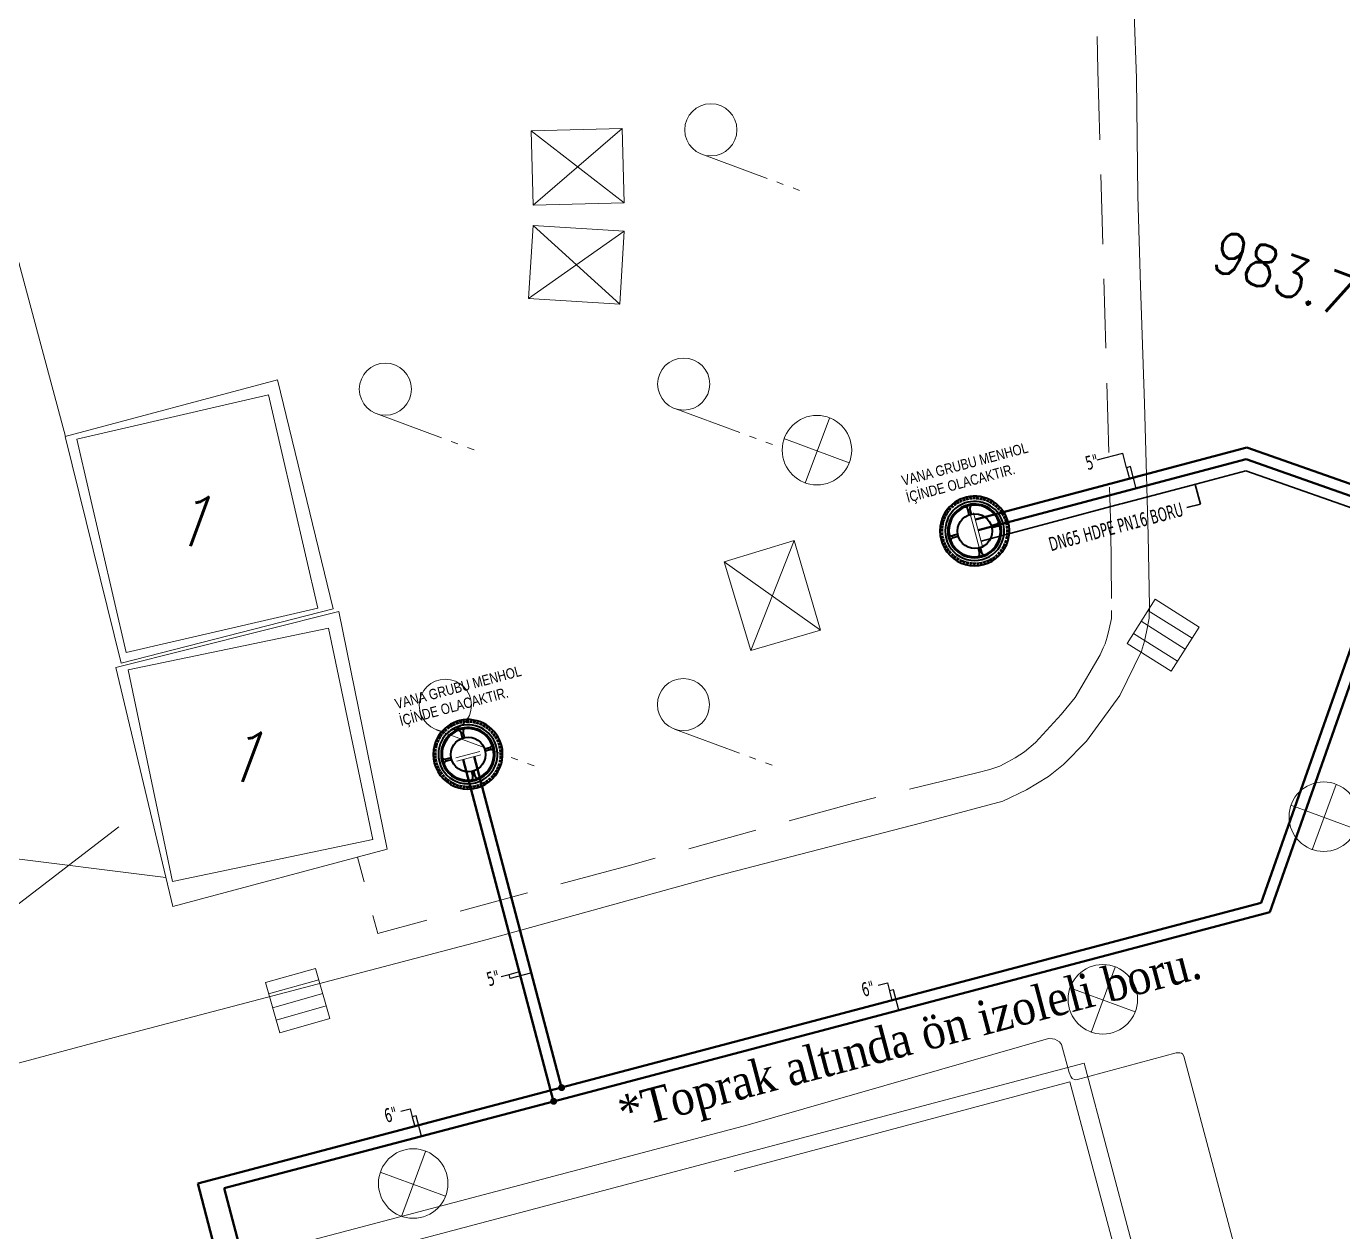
# Model space of a CAD drawing. Header units: centimetres. Extents: x 392964 to 515689, y 49661 to 58661.
# Drawn here: x 399528 to 401422, y 55048 to 56782 of the extents above; entities that cross this region are included whole.
import ezdxf
from ezdxf.enums import TextEntityAlignment as Align
from ezdxf.xclip import XClip

# ---------------------------------------------------------------- set-up
doc = ezdxf.new("R2010")
doc.units = ezdxf.units.CM
doc.header["$XCLIPFRAME"] = 0
for name, pattern in [('10204', [3, 2, -1]), ('11019', [0]), ('11238', [0]), ('DGN Style 3', [38.252869, 27.323478, -10.929391]), ('MEDSISTEMBH_LINE', [1.5, 1.3, 0, -0.2])]:
    doc.linetypes.add(name, pattern=pattern)
doc.layers.get('0').update_dxf_attribs({"lineweight": 9})
for name, color, linetype, lineweight in [('---___EB_draft03_cihazlar', 8, 'Continuous', 9), ('-M-ISSO-FCU-IS-CAP', 3, 'Continuous', 25), ('-M-ISSO-FCU-SO-CAP', 4, 'Continuous', 25), ('0-KRCN-IST-BORU-SGT-DÖNÜŞ', 131, '0-SD_LINE', 40), ('0-KRCN-IST-BORU-SGT-GİDİŞ', 213, '0-SG_LINE', 40), ('0-KRCN-IST-YAZI', 81, 'Continuous', 30), ('0-KRCN-SHT-ROGAR', 151, 'Continuous', 35), ('0-KRCN-VAZİYET-030426', 8, 'Continuous', 9), ('0-MEK-IST-BORU-IST-DÖNÜŞ', 1, '0-ID_LINE', 40), ('0-MEK-IST-BORU-IST-GİDİŞ', 3, '0-IG_LINE', 40), ('_MDS_BORU_22.00X1.00_BASINÇLI HAVA', 5, 'Continuous', 30), ('B_KAPI', 8, '11238', 9), ('B_SUNDURMA', 8, 'Continuous', 9), ('B_SUNDURMA_TARAMA', 8, 'Continuous', 9), ('B_TICARI', 8, 'Continuous', 9), ('B_YAPI_ZEMIN', 8, 'DGN Style 3', 9), ('S_IZGARA', 8, 'Continuous', 9), ('S_ROGAR_KAPAGI', 8, 'Continuous', 9), ('S_TEK_AGAC', 8, 'Continuous', 9), ('SINIR_DUVAR_TEK', 8, '11019', 9), ('Y_KAT_ADEDI', 8, 'Continuous', 9), ('Y_YOL_KOTU', 8, 'Continuous', 9), ('YOL_KALDIRIM_KENARI_BORDURTASI', 8, '10204', 9), ('YOL_SOSE', 8, 'Continuous', 9)]:
    doc.layers.add(name, color=color, linetype=linetype, lineweight=lineweight)
doc.styles.add('BORU', font='tahoma.ttf', dxfattribs={"width": 0.5})
doc.styles.add('DERECE', font='tahoma.ttf', dxfattribs={"width": 0.8})
doc.styles.add('Style-STANDARD', font='STANDARD.shx')
doc.styles.add('TROMANT', font='arial.ttf', dxfattribs={"width": 0.8})
doc.styles.add('VRF CITY MULTI', font='tahoma.ttf', dxfattribs={"height": 15})
doc.styles.add('YAZI', font='times.ttf')
doc.linetypes.add('0-ID_LINE', pattern='A,100,-1.5,["ID",BORU,S=9,R=0,X=0,Y=-4.5],-15', length=116.5)
doc.linetypes.add('0-IG_LINE', pattern='A,100,-1.5,["IG",BORU,S=9,R=0,X=0,Y=-4.5],-15', length=116.5)
doc.linetypes.add('0-SD_LINE', pattern='A,100,-1.5,["SD",BORU,S=9,R=0,X=0,Y=-4.5],-17,7', length=125.5)
doc.linetypes.add('0-SG_LINE', pattern='A,100,-1.5,["SG",BORU,S=9,R=0,X=0,Y=-4.5],-17,7', length=125.5)

# ---------------------------------------------------------------- blocks, each defined once
blk = doc.blocks.new('11424')
at = {"layer": 'S_TEK_AGAC'}
for p, q in [((0, -0.75), (2, -0.75)), ((2.3, -0.75), (2.5, -0.75)), ((2.8, -0.75), (3, -0.75))]:
    blk.add_line(p, q, dxfattribs=at)
blk.add_circle((0, 0), 0.75, dxfattribs=at)
blk = doc.blocks.new('12027')
at = {"layer": 'S_ROGAR_KAPAGI'}
for p, q in [((0.02, -1.01), (0.02, 0.99)), ((-1, -0.02), (1, -0.02))]:
    blk.add_line(p, q, dxfattribs=at)
blk.add_circle((0.005, -0.002), 1, dxfattribs=at)
blk = doc.blocks.new('12038')
at = {"layer": 'S_IZGARA'}
for p, q in [((-0.495, -1), (-0.495, 1)), ((0, -1), (0, 1)), ((0.548, -1), (0.548, 1))]:
    blk.add_line(p, q, dxfattribs=at)
at = {"layer": 'S_IZGARA', "flags": 128}
blk.add_lwpolyline([(1, 1), (-1, 1), (-1, -1), (1, -1), (1, 1)], dxfattribs=at)
blk = doc.blocks.new('Akyurt_Tm33')
at = {"layer": 'B_KAPI', "elevation": 984.771, "flags": 128}
for points in [[(501848.323, 4439219.629), (501850.663, 4439223.353)], [(501852.44, 4439222.457), (501847.625, 4439221.323)]]:
    blk.add_lwpolyline(points, dxfattribs=at)
at = {"layer": 'B_SUNDURMA'}
for points in [[(501858.085, 4439245.232, 986.231), (501857.29, 4439247.222, 986.231), (501854.858, 4439246.25, 986.231), (501855.653, 4439244.26, 986.231)], [(501856.454, 4439241.7, 986.231), (501858.975, 4439242.456, 986.231), (501858.371, 4439244.47, 986.231), (501855.85, 4439243.714, 986.231)], [(501865.969, 4439234.413, 986.011), (501867.647, 4439235.664, 986.011), (501866.039, 4439237.812, 986.011), (501864.366, 4439236.546, 986.011)]]:
    blk.add_3dface(points, dxfattribs=at)
at = {"layer": 'B_SUNDURMA_TARAMA'}
for p, q in [((501857.29, 4439247.222, 986.231), (501855.653, 4439244.26, 986.231)), ((501858.085, 4439245.232, 986.231), (501854.858, 4439246.25, 986.231)), ((501856.454, 4439241.7, 986.231), (501858.371, 4439244.47, 986.231)), ((501858.975, 4439242.456, 986.231), (501855.85, 4439243.714, 986.231)), ((501865.969, 4439234.413, 986.011), (501866.039, 4439237.812, 986.011)), ((501867.647, 4439235.664, 986.011), (501864.366, 4439236.546, 986.011))]:
    blk.add_line(p, q, dxfattribs=at)
at = {"layer": 'B_TICARI'}
for points in [[(501849.103, 4439227.79, 987.451), (501854.282, 4439231.372, 987.411), (501850.491, 4439237.002, 987.411), (501845.328, 4439233.354, 987.411)], [(501848.999, 4439227.622, 986.811), (501854.454, 4439231.361, 986.811), (501858.136, 4439225.427, 987.291), (501852.915, 4439221.743, 987.291)], [(501859.67, 4439212.946, 996.771), (501879.08, 4439226.606, 996.771), (501891.318, 4439209.2, 996.771), (501871.916, 4439195.516, 996.771)]]:
    blk.add_3dface(points, dxfattribs=at)
at = {"layer": 'B_YAPI_ZEMIN'}
for points in [[(501849.13, 4439228.128, 984.471), (501853.861, 4439231.236, 984.471), (501850.397, 4439236.508, 984.471), (501845.666, 4439233.4, 984.471)], [(501852.66, 4439222.416, 984.471), (501857.65, 4439225.544, 984.471), (501854.348, 4439230.811, 984.471), (501849.358, 4439227.683, 984.471)], [(501878.88, 4439225.958, 984.451), (501890.652, 4439209.293, 984.451), (501871.989, 4439196.11, 984.451), (501860.217, 4439212.775, 984.451)]]:
    blk.add_3dface(points, dxfattribs=at)
at = {"layer": 'SINIR_DUVAR_TEK', "elevation": 986.451, "flags": 128}
blk.add_lwpolyline([(501840.063, 4439240.782), (501845.335, 4439233.358)], dxfattribs=at)
at = {"layer": 'YOL_KALDIRIM_KENARI_BORDURTASI', "elevation": 984.351, "flags": 128}
blk.add_lwpolyline([(501864.801, 4439227.382), (501858.72, 4439223.058), (501857.412, 4439224.917)], dxfattribs=at)
at = {"layer": 'YOL_KALDIRIM_KENARI_BORDURTASI'}
blk.add_polyline3d([(501865.892, 4439262.816, 983.871), (501869.55, 4439253.535, 984.031), (501874.472, 4439241.29, 984.071), (501875.309, 4439239.095, 984.111), (501875.382, 4439238.88, 984.111), (501875.422, 4439238.569, 984.111), (501875.453, 4439238.332, 984.111), (501875.464, 4439238.131, 984.111), (501875.454, 4439238.005, 984.111), (501875.438, 4439237.783, 984.111), (501875.189, 4439236.383, 984.111), (501874.982, 4439235.787, 984.111), (501874.567, 4439234.774, 984.151), (501874.364, 4439234.41, 984.151), (501874.177, 4439234.157, 984.191), (501874.014, 4439233.971, 984.191), (501873.845, 4439233.777, 984.191), (501873.606, 4439233.587, 984.191), (501873.291, 4439233.371, 984.191), (501870.327, 4439231.367, 984.191), (501864.801, 4439227.382, 984.351)], dxfattribs=at)
at = {"layer": 'YOL_SOSE'}
for points in [[(501843.192, 4439210.937, 984.431), (501852.367, 4439217.427, 984.391), (501861.731, 4439223.986, 984.071), (501867.311, 4439227.997, 984.151), (501872.303, 4439231.469, 984.071), (501874.274, 4439232.86, 984.031), (501874.804, 4439233.402, 983.991), (501875.261, 4439233.981, 983.991), (501875.542, 4439234.459, 983.991), (501875.93, 4439235.319, 984.031), (501876.377, 4439236.88, 983.991), (501876.521, 4439238.292, 983.911), (501876.505, 4439238.598, 983.911), (501876.459, 4439238.916, 983.871), (501876.396, 4439239.259, 983.871), (501876.295, 4439239.58, 983.911), (501875.547, 4439241.491, 983.911), (501874.127, 4439245.009, 983.871), (501872.848, 4439248.141, 983.831), (501871.877, 4439250.542, 983.831), (501870.665, 4439253.712, 983.791), (501869.249, 4439257.167, 983.751)], [(501885.869, 4439221.877, 984.145), (501881.699, 4439227.785, 984.105), (501881.643, 4439227.831, 984.105), (501881.608, 4439227.846, 984.105), (501881.562, 4439227.837, 984.065), (501881.465, 4439227.804, 984.065), (501879.066, 4439226.094, 984.185), (501879.004, 4439226.067, 984.145), (501878.915, 4439226.07, 984.145), (501878.856, 4439226.108, 984.145), (501878.769, 4439226.201, 984.145), (501878.281, 4439226.875, 984.105), (501878.204, 4439226.934, 984.105), (501878.048, 4439226.956, 984.105), (501877.981, 4439226.945, 984.105), (501877.872, 4439226.909, 984.105), (501870.625, 4439221.581, 984.391), (501859.748, 4439213.946, 984.471)]]:
    blk.add_polyline3d(points, dxfattribs=at)
at = {"layer": 'S_IZGARA', "xscale": 0.7500000000000001, "yscale": 0.7500000000000001, "zscale": 0.7500000000000001}
for p, rotation in [((501876.945, 4439238.941, 983.931), 258.0269558197835), ((501857.227, 4439220.446, 984.351), 126.1421424660863)]:
    blk.add_blockref('12038', p, dxfattribs=dict(at, rotation=rotation))
at = {"layer": 'S_ROGAR_KAPAGI'}
for p in [(501865.75, 4439240.484, 984.231), (501883.086, 4439235.647, 983.985), (501878.944, 4439228.515, 984.065), (501862.166, 4439216.663, 984.391)]:
    blk.add_blockref('12027', p, dxfattribs=at)
at = {"layer": 'S_TEK_AGAC'}
for p in [(501859.696, 4439248.07, 984.071), (501861.499, 4439240.937, 984.071), (501853.497, 4439237.823, 984.282), (501864.688, 4439232.283, 984.231), (501858.268, 4439229.891, 984.442)]:
    blk.add_blockref('11424', p, dxfattribs=at)
at = {"layer": 'Y_KAT_ADEDI', "style": 'Style-STANDARD'}
for p in [(501849.74, 4439232.395, 987.421), (501853.5, 4439226.555, 987.051)]:
    blk.add_text('1', height=1.5, dxfattribs=at).set_placement(p, align=Align.MIDDLE_CENTER)
at = {"layer": 'Y_YOL_KOTU', "style": 'Style-STANDARD'}
blk.add_text('983.79', height=1.2, dxfattribs=at).set_placement((501877.082, 4439249.901, 983.787), align=Align.MIDDLE_CENTER)
blk = doc.blocks.new('G$CF910E365')
at = {"layer": '---___EB_draft03_cihazlar'}
ref = blk.add_blockref('Akyurt_Tm33', (-200910447.5, -398988423.7), dxfattribs=dict(at, xscale=100, yscale=100, zscale=100, rotation=339.71835701135))
XClip(ref).set_block_clipping_path([(501505.9862066242, 4438937.7964665554), (502127.4112339765, 4439167.4422489693), (502010.4218731245, 4439484.017262903), (501388.9968457722, 4439254.3714804901)])
blk = doc.blocks.new('G$CD316F46C')
at = {"layer": '0-KRCN-SHT-ROGAR'}
for p, q in [((-28.6, 36), (-30.5, 38.3)), ((-26.1, 37.9), (-27.8, 40.4)), ((-24.8, 38.7), (-26.4, 41.3)), ((-22, 40.4), (-23.4, 43)), ((-20.6, 41.1), (-22, 43.8)), ((-17.7, 42.4), (-18.9, 45.2)), ((-16.3, 43), (-17.3, 45.8)), ((-13.2, 44), (-14.1, 46.9)), ((-11.7, 44.4), (-12.5, 47.4)), ((-8.6, 45.1), (-9.1, 48.1)), ((-7.1, 45.4), (-7.5, 48.4)), ((-3.9, 45.8), (-4.1, 48.8)), ((-2.3, 45.9), (-2.5, 48.9)), ((0.9, 45.9), (1, 48.9)), ((2.4, 45.8), (2.6, 48.8)), ((5.6, 45.5), (6, 48.5)), ((7.2, 45.3), (7.6, 48.3)), ((10.3, 44.7), (11, 47.6)), ((11.8, 44.3), (12.6, 47.2)), ((14.9, 43.3), (15.9, 46.2)), ((16.3, 42.8), (17.4, 45.6)), ((19.3, 41.5), (20.6, 44.2)), ((20.7, 40.8), (22, 43.5)), ((23.5, 39.2), (25, 41.8)), ((24.8, 38.4), (26.4, 40.9)), ((27.4, 36.6), (29.2, 38.9)), ((28.6, 35.6), (30.5, 37.9)), ((-42.2, 18), (-45, 19.2)), ((-40.8, 20.9), (-43.5, 22.3)), ((-40.1, 22.3), (-42.8, 23.8)), ((-39.1, 24.2), (-41.6, 25.7)), ((-38.2, 25.5), (-40.7, 27.1)), ((-36.4, 28.1), (-38.8, 29.9)), ((-35.4, 29.3), (-37.7, 31.2)), ((-33.3, 31.7), (-35.5, 33.8)), ((-32.2, 32.8), (-34.3, 35)), ((-29.8, 35), (-31.8, 37.3)), ((31, 33.5), (33.1, 35.7)), ((32.1, 32.4), (34.3, 34.5)), ((34.3, 30), (36.6, 32)), ((35.3, 28.8), (37.6, 30.7)), ((37.2, 26.2), (39.7, 28)), ((38.1, 25), (40.6, 26.6)), ((39.7, 22.2), (42.3, 23.6)), ((40.4, 20.8), (43.1, 22.2)), ((41.7, 17.9), (44.5, 19.1)), ((-45.7, 2.7), (-48.7, 2.8)), ((-45.6, 4.2), (-48.6, 4.5)), ((-45.2, 7.4), (-48.2, 7.9)), ((-44.9, 8.9), (-47.9, 9.5)), ((-44.2, 12.1), (-47.1, 12.8)), ((-43.8, 13.5), (-46.7, 14.4)), ((-42.8, 16.6), (-45.6, 17.7)), ((42.3, 16.5), (45.1, 17.5)), ((43.3, 13.4), (46.2, 14.3)), ((43.8, 11.9), (46.7, 12.7)), ((44.5, 8.8), (47.4, 9.3)), ((44.7, 7.3), (47.7, 7.7)), ((45.1, 4.1), (48.1, 4.3)), ((45.2, 2.5), (48.2, 2.7)), ((-45.7, -0.6), (-48.7, -0.6)), ((-45.7, -2.1), (-48.7, -2.3)), ((-45.4, -5.3), (-48.4, -5.7)), ((-45.1, -6.8), (-48.1, -7.3)), ((-44.5, -10), (-47.5, -10.7)), ((-44.1, -11.5), (-47, -12.3)), ((-43.2, -14.6), (-46, -15.5)), ((-42.7, -16), (-45.5, -17.1)), ((42.1, -16.1), (44.9, -17.2)), ((42.6, -14.7), (45.5, -15.7)), ((43.6, -11.6), (46.5, -12.4)), ((44, -10.1), (46.9, -10.8)), ((44.6, -7), (47.6, -7.5)), ((44.8, -5.4), (47.8, -5.8)), ((45.2, -0.7), (48.2, -0.8)), ((45.2, -2.2), (48.2, -2.4)), ((-41.4, -19), (-44.1, -20.2)), ((-40.7, -20.3), (-43.4, -21.7)), ((-39.1, -23.2), (-41.7, -24.7)), ((-38.3, -24.5), (-40.8, -26.1)), ((-36.5, -27.1), (-38.9, -28.9)), ((-35.5, -28.3), (-37.8, -30.2)), ((-33.4, -30.7), (-35.6, -32.8)), ((-32.3, -31.8), (-34.4, -34)), ((-29.9, -34), (-31.9, -36.3)), ((-28.8, -35), (-30.6, -37.4)), ((-26.2, -36.9), (-27.9, -39.4)), ((-24.9, -37.8), (-26.5, -40.3)), ((24.7, -37.6), (26.3, -40.1)), ((27.3, -35.8), (29.1, -38.2)), ((28.5, -34.8), (30.4, -37.1)), ((30.9, -32.7), (33, -34.9)), ((32, -31.6), (34.2, -33.7)), ((34.2, -29.3), (36.5, -31.2)), ((35.2, -28.1), (37.5, -30)), ((37.1, -25.5), (39.6, -27.2)), ((38, -24.2), (40.5, -25.8)), ((40.1, -20.5), (42.8, -21.9)), ((40.8, -19.1), (43.5, -20.4)), ((-22.1, -39.4), (-23.6, -42.1)), ((-20.8, -40.2), (-22.1, -42.8)), ((-17.8, -41.5), (-19, -44.3)), ((-16.4, -42.1), (-17.5, -44.9)), ((-13.4, -43.1), (-14.2, -46)), ((-11.9, -43.5), (-12.6, -46.4)), ((-8.7, -44.2), (-9.3, -47.2)), ((-7.2, -44.5), (-7.7, -47.5)), ((-4, -44.9), (-4.3, -47.9)), ((-2.5, -45), (-2.6, -48)), ((0.7, -45), (0.8, -48)), ((2.3, -45), (2.5, -48)), ((5.5, -44.7), (5.9, -47.7)), ((7, -44.5), (7.5, -47.4)), ((10.2, -43.8), (10.9, -46.8)), ((11.7, -43.5), (12.5, -46.4)), ((14.7, -42.5), (15.7, -45.3)), ((16.2, -42), (17.3, -44.8)), ((19.1, -40.7), (20.4, -43.4)), ((20.5, -40), (21.9, -42.7)), ((23.3, -38.4), (24.9, -41))]:
    blk.add_line(p, q, dxfattribs=at)
at = {"layer": '0-KRCN-SHT-ROGAR', "color": 120}
for p, q in [((-1.7, 24.9), (-1.7, 33.1)), ((1.4, 25), (1.4, 33.1)), ((-24.9, 2), (-32.9, 2)), ((24.9, 1.9), (32.4, 1.9)), ((-25, -1.1), (-32.9, -1.1)), ((25, -1.2), (32.4, -1.2)), ((-1.8, -24.9), (-1.8, -32.2)), ((1.3, -25), (1.3, -32.2))]:
    blk.add_line(p, q, dxfattribs=at)
blk.add_circle((0, 0), 25, dxfattribs=at)
at = {"layer": '0-KRCN-SHT-ROGAR'}
for radius, start, end in [(50, 329.911, 149.911), (42.5, 329.911, 149.911), (48.5, 128.6265, 130.5734), (48.5, 122.6265, 124.5734), (48.5, 116.6265, 118.5734), (48.5, 110.6265, 112.5734), (48.5, 104.6265, 106.5734), (48.5, 98.6265, 100.5734), (48.5, 92.6265, 94.5734), (48.5, 86.6265, 88.5734), (48.5, 80.6265, 82.5734), (48.5, 74.6265, 76.5734), (48.5, 68.6265, 70.5734), (48.5, 62.6265, 64.5734), (48.5, 56.6265, 58.5734), (48.5, 50.6265, 52.5734), (50, 149.911, 329.911), (48.5, 157.2486, 159.1955), (48.5, 151.2486, 153.1955), (42.5, 149.911, 329.911), (48.5, 146.6265, 148.5734), (38.7, 149.911, 329.911), (48.5, 140.6265, 142.5734), (37.2, 149.911, 329.911), (48.5, 134.6265, 136.5734), (48.5, 44.6265, 46.5734), (48.5, 38.6265, 40.5734), (48.5, 32.6265, 34.5734), (48.5, 26.6265, 28.5734), (48.5, 20.6265, 22.5734), (48.5, 175.2486, 177.1955), (48.5, 169.2486, 171.1955), (48.5, 163.2486, 165.1955), (48.5, 14.6265, 16.5734), (48.5, 8.6265, 10.5734), (48.5, 2.6265, 4.5734), (48.5, 181.2486, 183.1955), (48.5, 187.2486, 189.1955), (48.5, 193.2486, 195.1955), (48.5, 199.2486, 201.1955), (48.5, 338.6265, 340.5734), (48.5, 344.6265, 346.5734), (48.5, 350.6265, 352.5734), (48.5, 356.6265, 358.5734), (48.5, 205.2486, 207.1955), (48.5, 211.2486, 213.1955), (48.5, 217.2486, 219.1955), (48.5, 223.2486, 225.1955), (48.5, 229.2486, 231.1955), (48.5, 307.2486, 309.1955), (48.5, 313.2486, 315.1955), (48.5, 319.2486, 321.1955), (48.5, 325.2486, 327.1955), (48.5, 332.6265, 334.5734), (48.5, 235.2486, 237.1955), (48.5, 241.2486, 243.1955), (48.5, 247.2486, 249.1955), (48.5, 253.2486, 255.1955), (48.5, 259.2486, 261.1955), (48.5, 265.2486, 267.1955), (48.5, 271.2486, 273.1955), (48.5, 277.2486, 279.1955), (48.5, 283.2486, 285.1955), (48.5, 289.2486, 291.1955), (48.5, 295.2486, 297.1955), (48.5, 301.2486, 303.1955)]:
    blk.add_arc((-0.3, 0.4), radius, start, end, dxfattribs=at)
at = {"layer": '0-KRCN-SHT-ROGAR', "color": 120}
for centre, radius, start, end in [((-0.3, 0.4), 38.7, 329.911, 149.911), ((-0.3, 0.4), 37.2, 329.911, 149.911), ((-6.2, 33.1), 4.52, 359.911, 71.7708), ((5.9, 33), 4.52, 108.3327, 179.911), ((-32.9, 6.5), 4.52, 198.0512, 269.911), ((32.4, 6.4), 4.52, 269.911, 341.7708), ((-32.9, -5.6), 4.52, 89.911, 161.4893), ((32.4, -5.7), 4.52, 18.3327, 89.911), ((-6.3, -32.2), 4.52, 288.0512, 359.911), ((5.8, -32.2), 4.52, 179.911, 251.4893)]:
    blk.add_arc(centre, radius, start, end, dxfattribs=at)

msp = doc.modelspace()

# ---------------------------------------------------------------- block references
at = {"layer": '0-KRCN-VAZİYET-030426', "ltscale": 3}
ref = msp.add_blockref('G$CF910E365', (378546.8, 48211.6, -49221.3), dxfattribs=dict(at, xscale=0.5, yscale=0.5, zscale=0.5))
XClip(ref).set_block_clipping_path([(29034.4600933604, 3099.2345692041), (53834.4600933604, 20699.2345692041)])

# ---------------------------------------------------------------- next in the draw order: linework, layer by layer
at = {"layer": '-M-ISSO-FCU-IS-CAP'}
for p, q in [((400211.5, 55414.9), (400223.1, 55418)), ((400753.9, 55402.2), (400767.3, 55405.8)), ((400767.3, 55405.8), (400770.3, 55394.3)), ((400067.2, 55221), (400080.6, 55224.5)), ((400080.6, 55224.5), (400083.6, 55213))]:
    msp.add_line(p, q, dxfattribs=at)
for points in [[(400253.9, 55419.9), (400224.6, 55412.2), (400223.1, 55418), (400236.8, 55421.6)], [(400783.7, 55366.4), (400776.1, 55395.8), (400770.3, 55394.3), (400773.9, 55380.5)], [(400097.1, 55185.2), (400089.4, 55214.6), (400083.6, 55213), (400087.3, 55199.2)]]:
    msp.add_lwpolyline(points, dxfattribs=at)
at = {"layer": '-M-ISSO-FCU-SO-CAP', "ltscale": 0.8}
for p in [(401069.4, 56158.2), (401111.4, 56146.9)]:
    msp.add_line(p, (401106, 56167.9), dxfattribs=at)
msp.add_lwpolyline([(401125.5, 56117), (401117.2, 56148.4), (401111.4, 56146.9), (401115.7, 56131)], dxfattribs=at)
at = {"ltscale": 3}
for p, q in [((400904.8, 56031.7), (400891.5, 56082)), ((400900, 56030.4), (400886.6, 56080.7)), ((400146.4, 55729.7), (400181.1, 55738.8)), ((400147.7, 55724.8), (400182.4, 55734))]:
    msp.add_line(p, q, dxfattribs=at)
at = {"layer": '0-KRCN-IST-BORU-SGT-DÖNÜŞ'}
for p in [(400898.1, 56056.8), (401487.5, 56087.4)]:
    msp.add_line(p, (401283.8, 56159), dxfattribs=at)
at = {"layer": '0-KRCN-IST-BORU-SGT-GİDİŞ'}
for p in [(400894, 56072.3), (401477.7, 56107.8)]:
    msp.add_line(p, (401284.5, 56175.8), dxfattribs=at)
at = {"layer": '0-MEK-IST-BORU-IST-DÖNÜŞ'}
for p, q in [((401317.6, 55507.3), (401759.7, 56764.8)), ((400157.2, 55727.3), (400287.1, 55235.3)), ((400287.1, 55235.3), (401317.6, 55507.3)), ((399813.1, 55110.2), (400287.1, 55235.3)), ((399813.1, 55110.2), (399857.6, 54941.6))]:
    msp.add_line(p, q, dxfattribs=at)
at = {"layer": '0-MEK-IST-BORU-IST-DÖNÜŞ', "const_width": 5}
msp.add_lwpolyline([(400284.6, 55235.3, 1), (400289.6, 55235.3, 1)], format="xyb", close=True, dxfattribs=at)
at = {"layer": '0-MEK-IST-BORU-IST-GİDİŞ'}
for p, q in [((401305.2, 55520.7), (401746.5, 56776.2)), ((400172.8, 55731.5), (400298.6, 55255)), ((400298.6, 55255), (401305.2, 55520.7)), ((399775.1, 55116.9), (400298.6, 55255)), ((399775.1, 55116.9), (399823.8, 54932.6))]:
    msp.add_line(p, q, dxfattribs=at)
at = {"layer": '0-MEK-IST-BORU-IST-GİDİŞ', "const_width": 5}
msp.add_lwpolyline([(400296.1, 55255, 1), (400301.1, 55255, 1)], format="xyb", close=True, dxfattribs=at)
at = {"layer": '_MDS_BORU_22.00X1.00_BASINÇLI HAVA', "color": 3, "linetype": 'MEDSISTEMBH_LINE', "ltscale": 80}
for p, q in [((400902.3, 56041.4), (401283.2, 56142.3)), ((401527.6, 56056.4), (401283.2, 56142.3)), ((401217.7, 56094.6), (401210.1, 56122.9)), ((401198.4, 56089.5), (401217.7, 56094.6))]:
    msp.add_line(p, q, dxfattribs=at)

# ---------------------------------------------------------------- next in the draw order: block references
at = {"layer": '0-KRCN-SHT-ROGAR', "rotation": 14.97827281824271}
for p in [(400893.3, 56055.6), (400164.2, 55734.2)]:
    msp.add_blockref('G$CD316F46C', p, dxfattribs=at)

# ---------------------------------------------------------------- next in the draw order: texts
at = {"layer": '-M-ISSO-FCU-IS-CAP', "style": 'DERECE', "width": 0.7}
for s, p in [('5"', (400208.9, 55415.1)), ('6"', (400748.1, 55399.8)), ('6"', (400061.5, 55218.6))]:
    msp.add_text(s, height=20, rotation=14.7847, dxfattribs=at).set_placement(p, align=Align.MIDDLE_RIGHT)
at = {"layer": '-M-ISSO-FCU-SO-CAP', "ltscale": 0.8, "style": 'DERECE', "width": 0.7}
msp.add_text('5"', height=20, rotation=14.7847, dxfattribs=at).set_placement((401070.4, 56157.6), align=Align.MIDDLE_RIGHT)
at = {"layer": '0-KRCN-IST-YAZI', "color": 1, "ltscale": 3, "insert": (400375.6, 55241.6), "char_height": 50, "width": 1226.586, "attachment_point": 1, "rotation": 14.7847, "style": 'YAZI'}
msp.add_mtext('\\W0.9000;*Toprak altında ön izoleli boru.', dxfattribs=at)
at = {"layer": '0-KRCN-SHT-ROGAR', "char_height": 15, "width": 205.546, "attachment_point": 1, "rotation": 14.9783, "style": 'TROMANT'}
for insert in [(400786.4, 56135.2), (400057.3, 55813.9)]:
    msp.add_mtext('VANA GRUBU MENHOL İÇİNDE OLACAKTIR.', dxfattribs=dict(at, insert=insert))
at = {"layer": '_MDS_BORU_22.00X1.00_BASINÇLI HAVA', "color": 3, "linetype": 'MEDSISTEMBH_LINE', "ltscale": 80, "style": 'VRF CITY MULTI', "width": 0.7}
msp.add_text('DN65 HDPE PN16 BORU', height=20, rotation=15.0256, dxfattribs=at).set_placement((401096.1, 56062), align=Align.MIDDLE)

doc.saveas('drawing.dxf')
